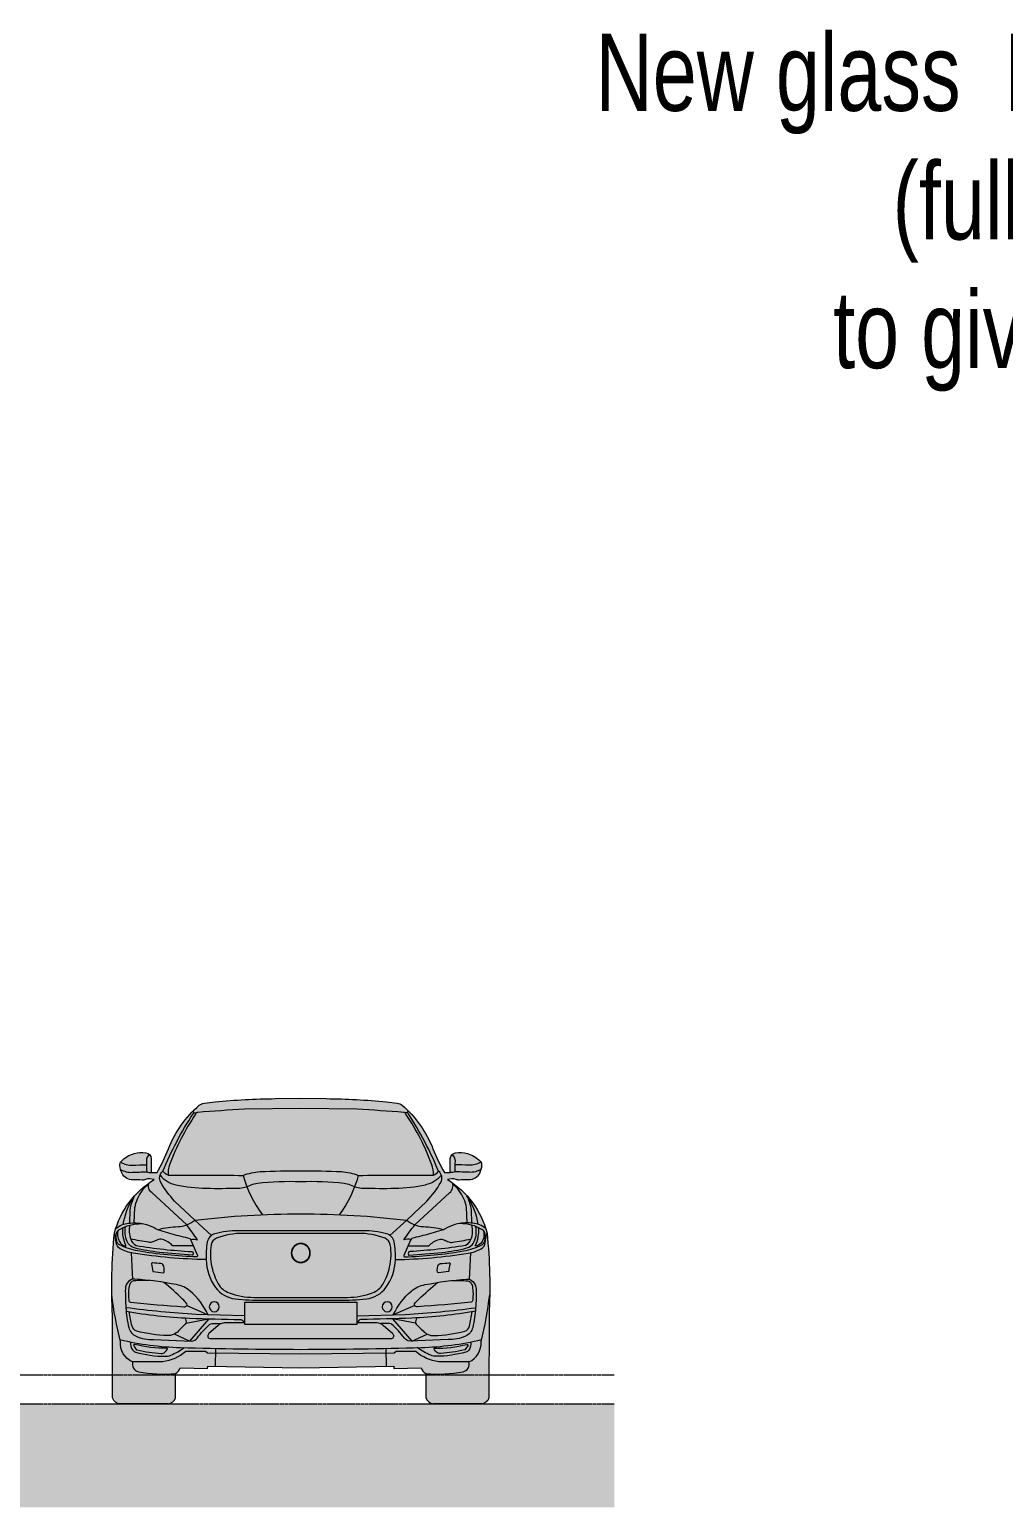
# Model space of a CAD drawing. Header units: millimetres. Extents: x -2143172 to 5255, y -610845 to 279739.
# Drawn here: x -991141 to -986095, y -601040 to -593381 of the extents above; entities that cross this region are included whole.
import ezdxf

# ---------------------------------------------------------------- set-up
doc = ezdxf.new("R2010")
doc.units = ezdxf.units.MM
doc.header["$LTSCALE"] = 30
doc.linetypes.add('HIDDEN2', pattern=[0.1875, 0.125, -0.0625])
doc.layers.get('0').update_dxf_attribs({"lineweight": 5})
for name, color, linetype, lineweight in [('Aluminum', 7, 'Continuous', 5), ('Cars', 250, 'Continuous', 5), ('Fill Aluminum Cladding', 254, 'Continuous', 5), ('Hatch', 252, 'Continuous', 5), ('Proj', 7, 'HIDDEN2', 5)]:
    doc.layers.add(name, color=color, linetype=linetype, lineweight=lineweight)
doc.styles.add('X3G_ENTITY_258862', font='swisscl.ttf', dxfattribs={"height": 200})

# ---------------------------------------------------------------- blocks, each defined once
blk = doc.blocks.new('Jaguar_F-Pace_Front')
h = blk.add_hatch()
h.set_pattern_fill('HONEY', color=256, scale=4.711807)
h.set_pattern_definition([(0, (-5891.896, -3466.175), (22.439981, 12.95573), [14.95999, -29.919975]), (120, (-5891.896, -3466.175), (-22.439981, 12.95573), [14.95999, -29.919975]), (60, (-5891.896, -3466.175), (5e-08, 25.911459), [-29.919975, 14.95999])])
h.paths.add_polyline_path([(1413.9, 787.8, 0.095967), (1417.7, 916.4, 0.266539), (1387.7, 953.2, 0.091919), (1233.4, 981.9), (902.2, 981.9), (571, 981.9, 0.091919), (416.6, 953.2, 0.266539), (386.7, 916.4, 0.095967), (390.4, 787.8, 0.07385), (427.4, 691.9, 0.177104), (489.5, 639, 0.089596), (635, 613.2), (902.2, 613.2), (1172, 613.2, 0.088023), (1314.8, 639, 0.177104), (1377, 691.9, 0.07385)])
h.paths.add_polyline_path([(847, 868.6, -1), (957, 868.6, -1)], flags=16)
h.paths.add_polyline_path([(849.5, 868.6, -1), (954.5, 868.6, -1)], flags=0)
h.paths.add_polyline_path([(114.7, 699.2, 0.011373), (31.7, 710.5, 0.03194), (-59.6, 707.6, 0.230075), (-77.8, 696.5, 0.116155), (-87.5, 669.1, 0.052181), (-87.8, 594.2, 0.29639), (-78.3, 585.6, 0.010141), (229.2, 559.2, 0.251304), (246.3, 566.9, 0.326472), (246.5, 575.3, 0.052239), (221.9, 603.6, 0.011191)])
h.paths.add_polyline_path([(238.9, 460.4, 0.236815), (241.6, 472.4), (235.9, 494.8, -0.030173), (-84.4, 530.5, 0.023018), (-69.2, 446.8, 0.245042), (-42.1, 418.8, 0.058895), (134.6, 393, 0.217669), (198.2, 420, 0.014818)])
h.paths.add_polyline_path([(1430.8, 405.5), (1379.4, 449.6, 0.17514), (1340.5, 466.9), (1224.7, 467.3), (1224.7, 456.6), (902.2, 456.6), (579.6, 456.6), (579.6, 467.3), (463.8, 466.9, 0.17514), (424.9, 449.6), (373.5, 405.5, 0.248263), (367, 388.9, 0.319847), (378, 376.8), (902.2, 376.8), (1426.4, 376.8, 0.319847), (1437.3, 388.9, 0.248263)])
h.paths.add_polyline_path([(1873.5, 446.8, 0.023018), (1888.7, 530.5, -0.030173), (1568.4, 494.8), (1562.7, 472.4, 0.236815), (1565.4, 460.4, 0.014818), (1606.1, 420, 0.217669), (1669.7, 393, 0.058895), (1846.4, 418.8, 0.245042)])
h.paths.add_polyline_path([(1891.8, 669.1, 0.116155), (1882.1, 696.5, 0.230075), (1863.9, 707.6, 0.03194), (1772.6, 710.5, 0.011373), (1689.6, 699.2, 0.011191), (1582.4, 603.6, 0.052239), (1557.9, 575.3, 0.326471), (1558, 566.9, 0.251304), (1575.1, 559.2, 0.010141), (1882.6, 585.6, 0.29639), (1892.1, 594.2, 0.052181)])
for points in [[(1665.3, 0), (1939.2, 0, 0.328152), (1985.6, 34.1), (1986.3, 510.3, 0.038116), (1974.6, 983.6, 0.193823), (1746.4, 1291.3, -0.175861), (1796.5, 1291.7, 0.093162), (1814.8, 1288.9, -0.012041), (1869.2, 1289.3, 0.290532), (1931.1, 1327.1, 0.092243), (1943.7, 1372.2, 0.219036), (1934.6, 1397.6, 0.130068), (1861.3, 1441.3, 0.102953), (1793.6, 1446.3, 0.376355), (1763.2, 1411.7), (1763.2, 1331.8), (1729.7, 1331.8, -0.037409), (1663.4, 1469, 0.120005), (1486.3, 1720.1, 0.12295), (1457.2, 1732, 0.012065), (1395.4, 1739.3, 0.020407), (1049.3, 1757.6), (902.2, 1759.4), (755.1, 1757.6, 0.020407), (408.9, 1739.3, 0.012065), (347.1, 1732, 0.12295), (318, 1720.1, 0.120005), (140.9, 1469, -0.037409), (74.6, 1331.8), (41.2, 1331.8), (41.2, 1411.7, 0.376355), (10.8, 1446.3, 0.102953), (-57, 1441.3, 0.130068), (-130.3, 1397.6, 0.219036), (-139.3, 1372.2, 0.092243), (-126.7, 1327.1, 0.290532), (-64.9, 1289.3, -0.012041), (-10.4, 1288.9, 0.093162), (7.9, 1291.7, -0.175861), (57.9, 1291.3, 0.193823), (-170.3, 983.6, 0.038116), (-182, 510.3), (-181.2, 34.1, 0.328152), (-134.9, 0), (139, 0)], [(388.5, 969.8), (292.1, 1057.6), (175.4, 1168.1, -0.055518), (96.3, 1275, -0.374806), (109, 1340.5, -0.044446), (282.1, 1670.1, -0.392132), (301.6, 1675.1)], [(285.9, 1674.1, 0.026258), (284.1, 1688.3, -1.197635)], [(1415.8, 969.8), (1512.3, 1057.6), (1628.9, 1168.1, 0.055518), (1708, 1275, 0.374806), (1695.3, 1340.5, 0.044446), (1522.2, 1670.1, 0.392132), (1502.7, 1675.1)], [(1518.5, 1674.1, -0.026258), (1520.3, 1688.3, 1.197635)], [(-134.9, 1391.7, 0.150694), (-66.5, 1374.3, -0.009533), (14.4, 1376.7, -1.011717)], [(32.5, 1434.7, 0.274837), (13.6, 1399.5, -0.009558), (15.2, 1335.8, 0.996152)], [(1771.9, 1434.7, -0.274837), (1790.8, 1399.5, 0.009558), (1789.2, 1335.8, -0.996152)], [(1939.2, 1391.7, -0.150694), (1870.9, 1374.3, 0.009533), (1789.9, 1376.7, 1.011717)], [(-135.5, 1350.4, 0.149148), (-67.8, 1333.3, -0.010848), (15.2, 1335.8, 0.082169), (41.2, 1331.8)], [(92.5, 1317.8, 0.187117), (183.4, 1262.2, -0.033504)], [(138.6, 1316.7, -0.137072), (109, 1340.5, -1.941338)], [(1621, 1262.2, -0.047639), (1445.1, 1241.7, -0.012233), (1262.6, 1242.4, -0.107182), (1186.8, 1261, 0.086648), (1151.7, 1271.2, 0.036215), (902.2, 1280.5, 0.036215), (652.7, 1271.2, 0.086648), (617.5, 1261, -0.107182), (541.8, 1242.4, -0.012233), (359.2, 1241.7, -0.047639), (183.3, 1262.2)], [(571.1, 1315.7, 0.100569), (681.2, 1089.4, 2.952201)], [(1233.2, 1315.7, -0.100569), (1123.1, 1089.4, -2.952201)], [(1711.8, 1317.8, -0.187117), (1620.9, 1262.2, 0.033504)], [(1665.7, 1316.7, 0.137072), (1695.3, 1340.5, 1.941338)], [(1939.8, 1350.4, -0.149148), (1872.1, 1333.3, 0.010848), (1789.2, 1335.8, -0.082169), (1763.2, 1331.8)], [(-81.9, 1041), (-80.7, 1116.8, -0.067128), (-54.9, 1197.6, -0.632253)], [(-56.3, 1042), (-52.4, 1130.1, -0.118266), (-10.7, 1226.7, -0.060251), (26.7, 1265.9, -0.357756)], [(268.5, 946.1, -0.162681), (307.9, 944.2, 0.007612), (246, 1031), (44.4, 1216.2, -0.314559), (28.3, 1271.8)], [(1535.8, 946.1, 0.162681), (1496.4, 944.2, -0.007612), (1558.4, 1031), (1760, 1216.2, 0.314559), (1776, 1271.8)], [(1860.6, 1042), (1856.8, 1130.1, 0.118266), (1815.1, 1226.7, 0.060251), (1777.6, 1265.9, 0.357756)], [(1886.2, 1041), (1885, 1116.8, 0.067128), (1859.2, 1197.6, 0.632253)], [(-119.9, 1033.4, -0.086317), (-63.9, 1187.3, -0.033683)], [(1924.2, 1033.4, 0.086317), (1868.3, 1187.3, 0.033683)], [(-162.5, 1010.5, -0.137483), (-89, 1040.3, -0.077496), (-0.8, 1036.5, -0.07658), (58, 1014.9, 0.054181), (109, 993.7, 0.004701), (160.1, 979.1, 0.009392), (263, 952.9, -0.14942), (269.7, 943.2), (308.6, 855, -0.292348), (306.1, 846.5, -0.03541), (-35.7, 880.6, -0.074923), (-140.5, 915.4, -0.181042), (-154.3, 930.3, -0.10102), (-160.6, 964.5, -0.106586), (-153.9, 993.1, -0.137368), (-144.4, 1002.1, -0.143819), (-13.2, 1037.8)], [(-81.4, 1029.4, 0.151626), (-76.8, 948.1, 0.175844), (-45.5, 911.4, 0.027487), (273.4, 877.1, -0.342225), (282.5, 869.4, -0.090758), (282.6, 859.9, -0.389776), (277.7, 856, -0.004475), (89.2, 872.5, -0.039932), (-54.9, 898, -0.180933), (-91.2, 923.6, -0.072782), (-106.9, 967.8, -0.07341), (-106.3, 1021.1)], [(1721.4, 1002.9, 0.084259), (1608.5, 1020.4, -0.112054), (1558.4, 1031, -0.046339), (1512.3, 1057.6, 0.029957), (902.2, 1094.1, 0.029957), (292.1, 1057.6, -0.046339), (246, 1031, -0.112054), (195.8, 1020.4, 0.084259), (82.9, 1002.9)], [(1966.8, 1010.5, 0.137483), (1893.4, 1040.3, 0.077496), (1805.1, 1036.5, 0.07658), (1746.3, 1014.9, -0.054181), (1695.3, 993.7, -0.004701), (1644.2, 979.1, -0.009392), (1541.3, 952.9, 0.14942), (1534.6, 943.2), (1495.8, 855, 0.292348), (1498.3, 846.5, 0.03541), (1840.1, 880.6, 0.074923), (1944.9, 915.4, 0.181042), (1958.6, 930.3, 0.10102), (1964.9, 964.5, 0.106586), (1958.2, 993.1, 0.137368), (1948.7, 1002.1, 0.143819), (1817.6, 1037.8)], [(1885.7, 1029.4, -0.151626), (1881.2, 948.1, -0.175844), (1849.9, 911.4, -0.027487), (1530.9, 877.1, 0.342225), (1521.9, 869.4, 0.090758), (1521.7, 859.9, 0.389776), (1526.6, 856, 0.004475), (1715.1, 872.5, 0.039932), (1859.2, 898, 0.180933), (1895.5, 923.6, 0.072782), (1911.2, 967.8, 0.07341), (1910.7, 1021.1)], [(357.6, 830.3, -0.033571), (-62.4, 867.4, -0.090656), (-137.3, 893.6, -0.249983), (-160.2, 929.8, 0.056013), (-170.3, 983.6, 17.020621)], [(-149.7, 998.3, 0.236071), (-136, 926, 0.236638), (-102.8, 909.8, -0.143843), (-121.2, 1014.7)], [(284.7, 909.2), (164.2, 910.7, 0.124071), (105.3, 946.9, 0.198702), (76.6, 944.3, -0.031115), (50, 932.5, -0.132546), (27.2, 930.4, 0.001122), (-76.8, 948.1, -11.964108)], [(1446.8, 830.3, 0.033571), (1866.7, 867.4, 0.090656), (1941.6, 893.6, 0.249983), (1964.5, 929.8, -0.056013), (1974.6, 983.6, -17.020621)], [(1519.7, 909.2), (1640.1, 910.7, -0.124071), (1699, 946.9, -0.198702), (1727.7, 944.3, 0.031115), (1754.4, 932.5, 0.132546), (1777.2, 930.4, -0.001122), (1881.2, 948.1, 11.964108)], [(1954.1, 998.3, -0.236071), (1940.3, 926, -0.236638), (1907.1, 909.8, 0.143843), (1925.5, 1014.7)], [(52.4, 761.7), (109.4, 754.8, 0.393346), (115.5, 759.2, 0.18382), (108.3, 802.1, 0.258459), (97.7, 808.4, -0.025857), (48.7, 812.4, 0.532784), (42.7, 805.6, -0.037254), (50.5, 763.3, 0.418104), (52.4, 761.7, -0.112344)], [(1751.9, 761.7), (1694.9, 754.8, -0.393346), (1688.8, 759.2, -0.18382), (1696, 802.1, -0.258459), (1706.7, 808.4, 0.025857), (1755.6, 812.4, -0.532784), (1761.6, 805.6, 0.037254), (1753.9, 763.3, -0.418104), (1751.9, 761.7, 0.112344)], [(246.3, 566.9), (369.4, 512.8, 0.103506), (265.2, 649.6, 0.139235), (186.6, 686.4, 0.032798), (-52.8, 718.1, 0.209816), (-89, 705, 0.202955), (-107.7, 661.9, 0.018269), (-104.7, 553.6, 0.041603), (-87.8, 440, 0.235631), (-45.5, 389, 0.113354), (54, 370), (274.7, 361.4, 0.220722), (305.2, 379, -0.012555), (339.9, 421, -0.006028), (370.9, 451.9, -0.210347), (399.3, 463, 0.014996), (442.7, 462.5)], [(31.7, 710.5, 0.03194), (-59.6, 707.6, 0.230075), (-77.8, 696.5, 0.116155), (-87.5, 669.1, 0.049596), (-88.1, 597.9, 0.384701), (-78.3, 585.6, 0.010141), (229.2, 559.2, 0.251304), (246.3, 566.9, 0.326472), (246.5, 575.3, 0.052239), (221.9, 603.6, 0.011191), (114.7, 699.2)], [(1558, 566.9), (1434.9, 512.8, -0.103506), (1539.1, 649.6, -0.139235), (1617.8, 686.4, -0.032798), (1857.1, 718.1, -0.209816), (1893.3, 705, -0.202955), (1912, 661.9, -0.018269), (1909, 553.6, -0.041603), (1892.2, 440, -0.235631), (1849.8, 389, -0.113354), (1750.4, 370), (1529.6, 361.4, -0.220722), (1499.1, 379, 0.012555), (1464.5, 421, 0.006028), (1433.4, 451.9, 0.210347), (1405, 463, -0.014996), (1361.6, 462.5)], [(1772.6, 710.5, -0.03194), (1863.9, 707.6, -0.230075), (1882.1, 696.5, -0.116155), (1891.8, 669.1, -0.049596), (1892.5, 597.9, -0.384701), (1882.6, 585.6, -0.010141), (1575.1, 559.2, -0.251304), (1558, 566.9, -0.326472), (1557.9, 575.3, -0.052239), (1582.4, 603.6, -0.011191), (1689.6, 699.2)], [(-65.6, 241.7, -0.322681), (-135.7, 358.5, -0.032774), (-185.8, 628.7)], [(1870, 241.7, 0.322681), (1940, 358.5, 0.032774), (1990.2, 628.7)], [(579.6, 507.4), (300.3, 514.5, -0.017537), (-104.7, 553.6)], [(-103.1, 533.8, 0.034388), (261.9, 493.6, 0.007681), (556.4, 486, -0.475709), (571.4, 467.2, 1.242629)], [(235.9, 494.8), (241.6, 472.4, -0.278985), (237.4, 458.8, -0.014256), (198.2, 420, -0.217669), (134.6, 393, -0.058895), (-42.1, 418.8, -0.245042), (-69.2, 446.8, -0.023018), (-84.4, 530.5)], [(1224.7, 507.4), (1504, 514.5, 0.017537), (1909, 553.6)], [(1907.5, 533.8, -0.034388), (1542.5, 493.6, -0.007681), (1247.9, 486, 0.475709), (1232.9, 467.2, -1.242629)], [(1568.4, 494.8), (1562.7, 472.4, 0.278985), (1566.9, 458.8, 0.014256), (1606.1, 420, 0.217669), (1669.7, 393, 0.058895), (1846.4, 418.8, 0.245042), (1873.5, 446.8, 0.023018), (1888.7, 530.5)], [(1224.7, 467.3), (1340.5, 466.9, -0.17514), (1379.4, 449.6), (1430.8, 405.5, -0.248263), (1437.3, 388.9, -0.319847), (1426.4, 376.8), (902.2, 376.8), (378, 376.8, -0.319847), (367, 388.9, -0.248263), (373.5, 405.5), (424.9, 449.6, -0.17514), (463.8, 466.9), (579.6, 467.3)], [(1942.9, 369.9, -0.050767), (1595.2, 324.4, -0.006753), (902.2, 313.9, -0.006753), (209.1, 324.4, -0.050767), (-138.5, 369.9)], [(-76.5, 356.5, 0.202376), (-64.9, 308.7, 0.167709), (-48.5, 297.5, 0.064781), (121.9, 273.7, 0.103695), (154, 280.1, 0.055626), (231.1, 323.8, -0.323767)], [(1880.8, 356.5, -0.202376), (1869.2, 308.7, -0.167709), (1852.8, 297.5, -0.064781), (1682.5, 273.7, -0.103695), (1650.4, 280.1, -0.055626), (1573.3, 323.8, 0.323767)], [(181.2, 173.8, -0.063206), (-32.2, 184.7, -0.424925), (-65.6, 241.7), (107.3, 241.7, 0.141553), (239.8, 301.1), (353.5, 301.1), (365.1, 291.5), (902.2, 285.4), (1439.2, 291.5), (1450.8, 301.1), (1564.6, 301.1, 0.141553), (1697, 241.7), (1870, 241.7, -0.424925), (1836.5, 184.7, -0.063206), (1623.1, 173.8)], [(1943.3, 0), (1665.3, 0, -0.301152), (1623.1, 34.1), (1623.1, 174.9, -0.237373), (1595.6, 207.6), (1438.2, 203.1), (1437.9, 216.5), (902.2, 208.2), (366.5, 216.5), (366.1, 203.1), (208.8, 207.6, -0.237373), (181.2, 174.9), (181.2, 34.1, -0.301152), (139, 0), (-139, 0)]]:
    blk.add_lwpolyline(points, format="xyb")
for points in [[(296.9, 1668.3, -0.305392), (309.4, 1678.2, -0.005845), (577.6, 1696.5), (902.2, 1701.7), (1226.7, 1696.5, -0.005845), (1494.9, 1678.2, -0.305392), (1507.4, 1668.3, -0.060703), (1657, 1377, -0.104856), (1665.7, 1316.7, 0.00204), (1233.2, 1315.7, 0.081838), (1136.7, 1337.1, 0.019227), (902.2, 1341.1, 0.019227), (667.6, 1337.1, 0.081838), (571.1, 1315.7, 0.00204), (138.6, 1316.7, -0.104856), (147.4, 1377, -0.060703)], [(357.6, 830.3, -0.055491), (364.2, 932.5, -0.281014), (408, 979.1, -0.067277), (542.8, 997.3), (902.2, 997.3), (1261.6, 997.3, -0.067277), (1396.4, 979.1, -0.281014), (1440.2, 932.5, -0.055491), (1446.8, 830.3, -0.153379), (1392.3, 669.1, -0.21236), (1280, 604.6, -0.028878), (1120.5, 597.3), (902.2, 597.3), (683.9, 597.3, -0.028878), (524.3, 604.6, -0.21236), (412.1, 669.1, -0.153379)], [(632.4, 613.2, -0.088023), (489.5, 639, -0.177104), (427.4, 691.9, -0.07385), (390.4, 787.8, -0.095967), (386.7, 916.4, -0.266539), (416.6, 953.2, -0.091919), (571, 981.9), (902.2, 981.9), (1233.4, 981.9, -0.091919), (1387.7, 953.2, -0.266539), (1417.7, 916.4, -0.095967), (1413.9, 787.8, -0.07385), (1377, 691.9, -0.177104), (1314.8, 639, -0.088023), (1172, 613.2), (902.2, 613.2)], [(132, 319.7, -0.060122), (-54.9, 342.4, 0.360335), (-59.2, 340.4, 0.239903), (-59, 334.6, 0.03829), (-45.1, 313.9, 0.133368), (-39.6, 310.5, 0.047183), (98.3, 290.2, 0.203063), (120.6, 298.4, 0.057527), (134.3, 314.6, 0.548312)], [(1672.3, 319.7, 0.060122), (1859.3, 342.4, -0.360335), (1863.6, 340.4, -0.239903), (1863.3, 334.6, -0.03829), (1849.4, 313.9, -0.133368), (1844, 310.5, -0.047183), (1706.1, 290.2, -0.203063), (1683.8, 298.4, -0.057527), (1670.1, 314.6, -0.548312)]]:
    blk.add_lwpolyline(points, format="xyb", close=True)
for points in [[(-74.4, 869.7), (-67.1, 716.9)], [(1878.8, 869.7), (1871.4, 716.9)], [(241.4, 465), (373.7, 489.7), (262.7, 361.9), (174.6, 402)], [(1562.9, 465), (1430.7, 489.7), (1541.7, 361.9), (1629.7, 402)], [(411.5, 319.4), (409.9, 215.8)], [(1392.8, 319.4), (1394.4, 215.8)]]:
    blk.add_lwpolyline(points)
blk.add_lwpolyline([(902.2, 584.7), (579.6, 584.7), (579.6, 456.6), (902.2, 456.6), (1224.7, 456.6), (1224.7, 584.7)], close=True)
for centre, radius in [((902, 868.6), 55), ((902, 868.6), 52.5), ((404.3, 558.9), 28.6), ((1400.1, 558.9), 28.6)]:
    blk.add_circle(centre, radius)
blk = doc.blocks.new('A$C7F8005AF')
at = {"layer": 'Fill Aluminum Cladding'}
h = blk.add_hatch(color=256, dxfattribs=at)
h.set_gradient(color1=(93, 90, 86), color2=(5, 5, 6), rotation=270, tint=1)
h.paths.add_polyline_path([(-0.6024, 1.1622, -0.175861), (-0.5574, 1.1626, 0.093162), (-0.5409, 1.16, -0.012041), (-0.4919, 1.1604, 0.290532), (-0.4363, 1.1944, 0.092243), (-0.4249, 1.235, 0.219036), (-0.4331, 1.2578, 0.130068), (-0.499, 1.2972, 0.102953), (-0.56, 1.3017, 0.376355), (-0.5874, 1.2705), (-0.5874, 1.1986), (-0.6175, 1.1986, -0.037409), (-0.6771, 1.3221, 0.120005), (-0.8365, 1.5481, 0.12295), (-0.8627, 1.5588, 0.012065), (-0.9183, 1.5654, 0.020407), (-1.2299, 1.5819), (-1.3623, 1.5835), (-1.4946, 1.5819, 0.020407), (-1.8062, 1.5654, 0.012065), (-1.8618, 1.5588, 0.12295), (-1.888, 1.5481, 0.120005), (-2.0474, 1.3221, -0.037409), (-2.1071, 1.1986), (-2.1372, 1.1986), (-2.1372, 1.2705, 0.376355), (-2.1645, 1.3017, 0.102953), (-2.2255, 1.2972, 0.130068), (-2.2915, 1.2578, 0.219036), (-2.2996, 1.235, 0.092243), (-2.2883, 1.1944, 0.290532), (-2.2326, 1.1604, -0.012041), (-2.1836, 1.16, 0.093162), (-2.1671, 1.1626, -0.175861), (-2.1221, 1.1622, 0.193823), (-2.3275, 0.8852, 0.038116), (-2.338, 0.4593), (-2.3373, 0.0307, 0.328152), (-2.2956, 0), (-2.0491, 0, 0.301152), (-2.0111, 0.0307), (-2.0111, 0.1574, 0.237373), (-1.9863, 0.1869), (-1.8447, 0.1828), (-1.8444, 0.1949), (-1.3623, 0.1874), (-0.8801, 0.1949), (-0.8798, 0.1828), (-0.7382, 0.1869, 0.237373), (-0.7134, 0.1574), (-0.7134, 0.0307, 0.301152), (-0.6754, 0), (-0.4289, 0, 0.328152), (-0.3872, 0.0307), (-0.3865, 0.4593, 0.038116), (-0.397, 0.8852, 0.193823)])
at = {"layer": 'Cars', "xscale": 0.0009000000000000001, "yscale": 0.0009000000000000001, "zscale": 0.0009000000000000001}
blk.add_blockref('Jaguar_F-Pace_Front', (-2.1742, 0), dxfattribs=at)

msp = doc.modelspace()

# ---------------------------------------------------------------- hatches: boundary and pattern name
at = {"layer": 'Hatch', "transparency": 33554636}
h = msp.add_hatch(color=256, dxfattribs=at)
h.dxf.hatch_style = 1
h.paths.add_polyline_path([(-1028110.6, -600503.4), (-1028110.6, -601040.3), (-988111.7, -601040.3), (-988111.7, -600503.4)])

# ---------------------------------------------------------------- linework, layer by layer
at = {"layer": 'Proj'}
for p, q in [((-1028110.6, -600353.4, 0.2), (-988111.7, -600353.4, 0.2)), ((-1028110.6, -600503.4, 0.2), (-988111.7, -600503.4, 0.2))]:
    msp.add_line(p, q, dxfattribs=at)

# ---------------------------------------------------------------- block references
at = {"layer": 'Cars', "xscale": -1000, "yscale": 1000, "zscale": 1000}
msp.add_blockref('A$C7F8005AF', (-991098.5, -600503.4, 0.2), dxfattribs=at)

# ---------------------------------------------------------------- texts
at = {"layer": 'Aluminum', "color": 40, "insert": (-984926.3, -593401.9), "char_height": 400, "attachment_point": 2, "style": 'X3G_ENTITY_258862'}
msp.add_mtext('New glass  Block facade was added\\P(full height & width)\\Pto give light to 1st floor\\Pwaiting area', dxfattribs=at)

doc.saveas('drawing.dxf')
